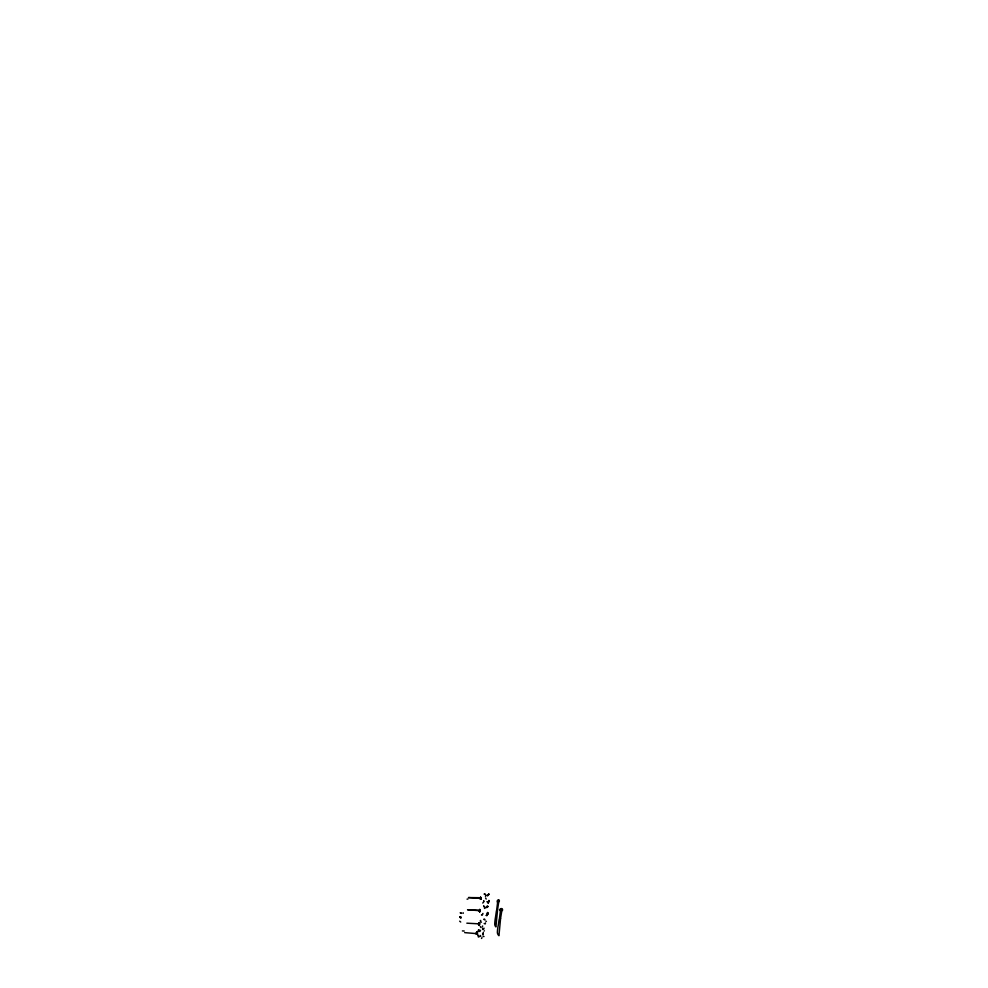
<?xml version="1.0" encoding="UTF-8"?>
<svg xmlns="http://www.w3.org/2000/svg" width="988" height="988" viewBox="0 0 988 988"><rect width="100%" height="100%" fill="white"/><g stroke="black" fill="none" stroke-linecap="round" stroke-linejoin="round"><path stroke-width="1.48" d="M485.491 922.916L485.219 923.916L484.182 923.533M480.946 898.66L481.07 897.82M487.961 914.085L486.664 914.53L488.121 913.912A3.841 2.779 0.9 0 0 488.307 913.542L487.405 912.43M476.463 934.315L476.475 933.944M476.574 933.845L476.685 932.252M477.031 932.981L476.92 933.882L477.093 932.363M480.464 899.241L480.637 897.042L480.687 898.117M480.588 898.425L468.473 897.573L480.625 897.721M480.18 935.414L480.625 936.315M479.18 923.36C480.44 923.582 478.278 925.46 479.316 922.718M476.821 933.327L476.796 932.215M478.612 923.743L478.6 924.373M479.489 909.849L479.551 911.751L479.736 910.553M479.464 910.467L479.501 911.702M479.155 923.768L479.143 924.398M479.81 910.578L479.81 909.689M479.526 924.212L479.328 922.928M480.403 899.315L480.366 898.216M480.724 898.66L480.711 897.61M482.626 925.966L482.268 927.102M477.043 932.61L477.204 934.191M480.082 911.788L480.329 910.096M478.908 924.039L478.723 925.052L478.723 922.878M481.996 937.649L481.514 938.477M483.54 929.103L483.997 928.115M478.167 936.105L478.377 937.019L479.205 936.673M480.909 927.559L480.316 926.423M482.934 933.425L483.33 932.4M476.463 932.882L476.438 934.105M476.796 933.648L464.669 932.623M477.253 934.216L477.377 932.721M480.44 898.24L480.477 897.363M479.785 910.899L480.032 909.874M480.329 910.924L480.23 910.627M481.267 898.685L481.082 897.944M479.131 924.299L479.279 925.077L479.452 924.385M478.785 923.385L478.908 922.841M479.6 930.301L478.822 929.696M479.872 931.536L480.526 930.313M479.649 911.615L479.699 909.787M480.143 910.726L480.205 910.775M480.452 898.043L480.6 897.512M476.525 933.03L476.599 932.153M479.513 910.281L479.588 911.072M476.735 933.499L476.611 934.253M481.082 899.29L481.242 898.623M477.315 933.598L477.204 934.401M479.489 924.138L479.192 924.509M482.749 929.486L482.502 928.658M478.291 930.177L478.316 930.647M480.403 920.94L480.637 920.408M480.464 920.717L480.539 921.224M480.674 936.105L479.946 936.513M488.85 894.029L488.875 894.375A3.841 1.223 -30.9 0 1 488.714 894.634L487.38 895.869L488.69 894.412M487.924 906.329L487.022 906.107L487.936 906.614A3.841 1.223 -30.9 0 1 487.776 906.873L487.603 907.058M488.22 903.118L488.233 903.044A3.841 1.803 30.2 0 0 488.233 902.785L487.245 901.624M486.479 915.481L487.294 915.283A3.841 1.803 30.2 0 0 487.294 915.024L487.22 914.826M484.132 930.98L484.416 930.807M483.058 936.352L484.009 936.562M485.861 895.499L485.429 896.24M481.205 898.858L480.971 899.154M476.5 934.117L476.71 933.685M485.985 921.434L486.417 921.322M476.624 932.758L476.648 932.042M484.466 908.429L484.923 907.737M480.452 922.125L481.452 922.15M483.663 919.47L484.157 919.038M482.947 913.418L482.576 914.456A3.841 0.63 -59.3 0 1 482.305 914.851L481.489 915.012L482.329 914.53M478.674 923.965L478.637 924.854L478.921 923.842L466.842 923.175M459.716 917.173L459.778 916.926A3.841 1.136 6 0 0 459.791 917.173L460.865 916.568L459.914 917.012M483.626 901.723L483.787 900.723L483.626 902.056M484.985 920.186L484.812 919.346M487.232 901.649L488.171 903.007M486.096 915.456L487.195 915.493M478.81 923.224L478.97 922.755M488.517 894.091L488.875 894.091M483.095 902.55L482.786 903.094M487.084 907.441L486.553 907.28M483.144 928.769L483.601 929.115M460.186 912.801L461.692 913.369L460.618 913.159M460.729 922.039L459.679 921.174M463.261 913.307L463.113 912.702M488.899 901.846L487.603 902.291L489.06 901.674A3.841 2.779 0.9 0 0 489.245 901.303L488.974 900.513M487.837 895.177L487.195 895.128L487.936 895.066M486.886 907.416L486.664 907.552M486.491 907.132L485.849 907.478M483.7 906.07L484.379 906.589A3.841 1.655 62.6 0 1 484.639 907.009M477.686 935.13L478.464 935.204M462.396 930.918L464.224 931.017M467.052 899.154L467.954 899.006M488.751 900.488L489.184 900.834M487.455 912.776L488.331 913.307M482.601 933.734L482.959 934.87L483.095 934.142M477.982 931.425L478.859 931.548M477.587 933.302L476.982 933.29M479.588 910.368L467.546 909.763L479.649 910.664M479.069 923.805L479.699 923.866M484.738 893.831L484.12 894.078L485.318 894.35A3.841 1.655 62.6 0 1 485.577 894.77L485.726 895.573M460.173 917.42L461.149 917.976L459.963 917.321M476.648 932.66L476.463 933.722M483.663 906.132L484.33 906.799M486.825 914.394L487.232 915.246M486.985 914.74L486.578 914.233M485.565 897.931L486.195 899.068M484.491 907.07L484.799 908.083M480.934 899.352L480.934 898.524M479.748 910.17L479.699 909.281L479.748 910.356M500.57 918.457L498.952 935.685A5.026 4.73 -24 0 1 497.68 933.882L497.569 933.537A5.026 4.73 -24 0 1 497.384 932.067A44.299 41.731 -24 0 1 498.224 925.435L499.101 919.754A1.284 1.21 -24 0 1 499.372 919.136L500.41 910.961A1.371 1.297 -24 0 1 500.261 908.985A1.371 1.297 -24 0 1 502.336 909.096A1.371 1.297 -24 0 1 501.768 911.035L500.57 918.457M497.569 909.713L495.927 926.905A5.026 3.693 -64.5 0 1 494.951 925.348L494.865 925.04A5.026 3.693 -64.5 0 1 494.753 923.607A44.299 32.592 -64.5 0 1 495.556 916.95L496.371 911.22A1.284 0.939 -64.5 0 1 496.606 910.566L497.619 902.365A1.371 1.013 -64.5 0 1 497.532 900.439A1.371 1.013 -64.5 0 1 499.187 900.216A1.371 1.013 -64.5 0 1 498.693 902.217L497.569 909.713M484.305 896.412L484.305 896.412M497.656 900.784C497.421 904.465 500.533 898.808 497.656 900.784M500.422 909.368C499.483 912.159 504.016 909.923 501.299 908.935L500.422 909.368"/></g></svg>
